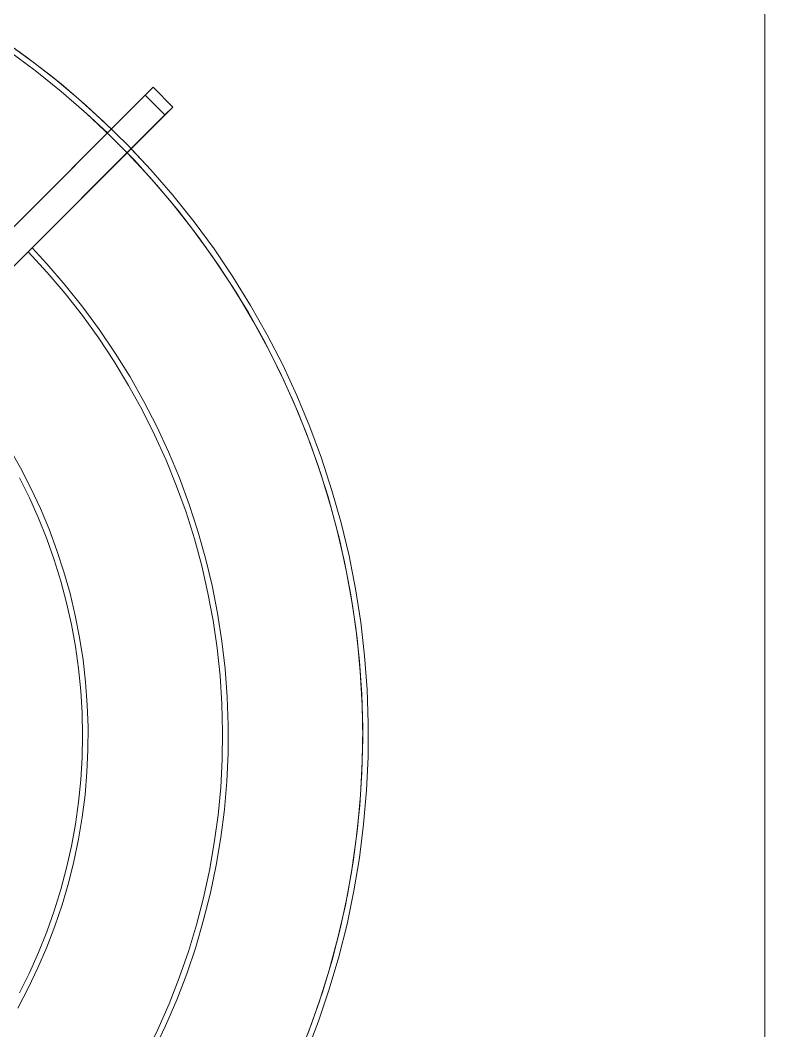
# Model space of a CAD drawing. Header units: millimetres. Extents: x -22227 to 20164, y 15335 to 61747.
# Drawn here: x -5441.7 to -5175.9, y 61141.6 to 61502.1 of the extents above; entities that cross this region are included whole.
import ezdxf

# ---------------------------------------------------------------- set-up
doc = ezdxf.new("R2010")
doc.units = ezdxf.units.MM
doc.layers.add('M-EQPM', color=7, linetype='Continuous', lineweight=5)

# ---------------------------------------------------------------- blocks, each defined once
blk = doc.blocks.new('DanNong_VRV - OD-A-1-1235631-MẶT BẰNG BỐ TRÍ THIẾT BỊ')
at = {"layer": 'M-EQPM'}
for p, q in [((655, -311.78), (655, 688.22)), ((655, -271.95), (655, 650.03)), ((655, 650.03), (655, -271.95)), ((655, 650.03), (655, -271.95)), ((655, 650.03), (655, -271.95)), ((655, 650.03), (655, -271.95)), ((655, 650.03), (655, -271.95)), ((655, 650.03), (655, -271.95)), ((655, 650.03), (655, -271.95)), ((655, 650.03), (655, -271.95)), ((655, 650.03), (655, -271.95)), ((655, 650.03), (655, -271.95)), ((244.32, 227.11), (436.65, 419.45)), ((436.65, 419.45), (433.82, 416.62)), ((436.65, 419.45), (443.72, 412.38)), ((436.65, 419.45), (443.72, 412.38)), ((433.82, 416.62), (244.32, 227.11)), ((433.82, 416.62), (440.9, 409.55)), ((433.82, 416.62), (440.9, 409.55)), ((443.72, 412.38), (251.39, 220.04)), ((440.9, 409.55), (443.72, 412.38)), ((251.39, 220.04), (440.9, 409.55))]:
    blk.add_line(p, q, dxfattribs=at)
at = {"layer": 'M-EQPM', "flags": 128}
for points in [[(491.42, 75.07), (495.72, 86.31), (499.57, 97.72), (502.96, 109.27), (505.89, 120.95), (508.34, 132.74), (510.32, 144.61), (511.83, 156.56), (512.86, 168.55), (513.4, 180.58), (513.47, 192.62), (513.05, 204.65), (512.15, 216.66), (510.78, 228.62), (508.92, 240.51), (506.6, 252.32), (503.8, 264.03), (500.53, 275.62), (496.81, 287.07), (492.63, 298.36), (488, 309.47), (482.93, 320.39), (477.43, 331.1), (471.5, 341.58), (465.16, 351.82), (458.42, 361.79), (451.28, 371.48), (443.76, 380.89), (435.87, 389.98), (427.62, 398.75), (419.03, 407.19), (410.11, 415.27), (400.87, 422.99), (391.34, 430.34), (381.51, 437.29)], [(491.42, 75.07), (495.72, 86.31), (499.57, 97.72), (502.96, 109.27), (505.89, 120.95), (508.34, 132.74), (510.32, 144.61), (511.83, 156.56), (512.86, 168.55), (513.4, 180.58), (513.47, 192.62), (513.05, 204.65), (512.15, 216.66), (510.78, 228.62), (508.92, 240.51), (506.6, 252.32), (503.8, 264.03), (500.53, 275.62), (496.81, 287.07), (492.63, 298.36), (488, 309.47), (482.93, 320.39), (477.43, 331.1), (471.5, 341.58), (465.16, 351.82), (458.42, 361.79), (451.28, 371.48), (443.76, 380.89), (435.87, 389.98), (427.62, 398.75), (419.03, 407.19), (410.11, 415.27), (400.87, 422.99), (391.34, 430.34), (381.51, 437.29)], [(421.77, 404.57), (412.96, 412.76), (403.82, 420.6), (394.37, 428.06), (384.63, 435.15)], [(384.91, 432.51), (394.54, 425.42), (403.88, 417.95), (412.92, 410.11), (420.36, 403.15)], [(384.91, 432.51), (394.54, 425.42), (403.88, 417.95), (412.92, 410.11), (421.63, 401.92), (430.01, 393.38), (438.04, 384.52), (445.71, 375.35), (453, 365.87), (459.92, 356.11), (466.43, 346.08), (472.54, 335.8), (478.23, 325.28), (483.5, 314.55), (488.34, 303.61), (492.73, 292.49), (496.68, 281.2), (500.17, 269.76), (503.2, 258.19), (505.76, 246.51), (507.86, 234.74), (509.48, 222.89), (510.63, 210.98), (511.3, 199.04), (511.5, 187.08), (511.21, 175.13), (510.45, 163.19), (509.21, 151.3), (507.5, 139.46), (505.31, 127.71), (502.66, 116.04), (499.54, 104.5), (495.96, 93.09), (491.93, 81.83)], [(384.91, 432.51), (394.54, 425.42), (403.88, 417.95), (412.92, 410.11), (421.63, 401.92), (430.01, 393.38), (438.04, 384.52), (445.71, 375.35), (453, 365.87), (459.92, 356.11), (466.43, 346.08), (472.54, 335.8), (478.23, 325.28), (483.5, 314.55), (488.34, 303.61), (492.73, 292.49), (496.68, 281.2), (500.17, 269.76), (503.2, 258.19), (505.76, 246.51), (507.86, 234.74), (509.48, 222.89), (510.63, 210.98), (511.3, 199.04), (511.5, 187.08), (511.21, 175.13), (510.45, 163.19), (509.21, 151.3), (507.5, 139.46), (505.31, 127.71), (502.66, 116.04), (499.54, 104.5), (495.96, 93.09), (491.93, 81.83)], [(491.42, 75.07), (495.72, 86.31), (499.57, 97.72), (502.96, 109.27), (505.89, 120.95), (508.34, 132.74), (510.32, 144.61), (511.83, 156.56), (512.86, 168.55), (513.4, 180.58), (513.47, 192.62), (513.05, 204.65), (512.15, 216.66), (510.78, 228.62), (508.92, 240.51), (506.6, 252.32), (503.8, 264.03), (500.53, 275.62), (496.81, 287.07), (492.63, 298.36), (488, 309.47), (482.93, 320.39), (477.43, 331.1), (471.5, 341.58), (465.16, 351.82), (458.42, 361.79), (451.28, 371.48), (443.76, 380.89), (435.87, 389.98), (428.85, 397.5)], [(427.43, 396.08), (435.57, 387.32), (443.35, 378.24), (450.77, 368.86), (457.8, 359.19), (464.44, 349.24), (470.68, 339.04), (476.5, 328.59), (481.91, 317.92), (486.88, 307.04), (491.41, 295.98), (495.49, 284.74), (499.13, 273.34), (502.3, 261.81), (505.01, 250.16), (507.26, 238.42), (509.03, 226.59), (510.33, 214.7), (511.15, 202.77), (511.49, 190.82), (511.35, 178.86), (510.74, 166.91), (509.65, 155.01), (508.08, 143.15), (506.04, 131.36), (503.54, 119.67), (500.56, 108.09), (497.13, 96.63), (493.24, 85.32), (488.9, 74.18)], [(392.07, 360.72), (398.82, 353.4), (405.28, 345.82), (411.43, 337.98), (417.26, 329.91), (422.76, 321.61), (427.93, 313.09), (432.75, 304.38), (437.22, 295.48), (441.33, 286.41), (445.07, 277.18), (448.44, 267.81), (451.43, 258.31), (454.05, 248.7), (456.27, 238.99), (458.11, 229.2), (459.55, 219.34), (460.59, 209.44), (461.24, 199.5), (461.5, 189.55), (461.35, 179.59), (460.81, 169.64), (459.86, 159.73), (458.53, 149.86), (456.8, 140.05), (454.67, 130.32), (452.17, 120.68), (449.27, 111.15), (446, 101.75), (442.36, 92.48), (438.34, 83.36), (433.97, 74.42)], [(436.8, 75.58), (441.13, 84.64), (445.09, 93.86), (448.68, 103.24), (451.89, 112.75), (454.71, 122.39), (457.15, 132.13), (459.2, 141.95), (460.85, 151.86), (462.11, 161.82), (462.96, 171.82), (463.42, 181.85), (463.47, 191.89), (463.13, 201.92), (462.38, 211.93), (461.23, 221.91), (459.68, 231.83), (457.74, 241.68), (455.41, 251.44), (452.69, 261.1), (449.58, 270.65), (446.09, 280.06), (442.23, 289.33), (438.01, 298.44), (433.42, 307.37), (428.48, 316.11), (423.19, 324.64), (417.57, 332.96), (411.62, 341.04), (405.35, 348.88), (398.77, 356.47), (393.48, 362.14)], [(388.99, 280.16), (392.52, 273.03), (395.77, 265.77), (398.72, 258.38), (401.38, 250.87), (403.74, 243.27), (405.78, 235.58), (407.52, 227.81), (408.95, 219.98), (410.06, 212.1), (410.86, 204.18), (411.34, 196.23), (411.5, 188.28), (411.34, 180.32), (410.87, 172.37), (410.08, 164.45), (408.97, 156.57), (407.54, 148.74), (405.81, 140.97), (403.76, 133.28), (401.41, 125.67), (398.76, 118.17), (395.81, 110.78), (392.57, 103.51), (389.04, 96.38)], [(388.37, 90.91), (392.12, 98.02), (395.59, 105.27), (398.76, 112.66), (401.63, 120.17), (404.2, 127.79), (406.46, 135.5), (408.42, 143.3), (410.06, 151.17), (411.38, 159.1), (412.38, 167.08), (413.07, 175.09), (413.44, 183.12), (413.48, 191.16), (413.2, 199.19), (412.6, 207.21), (411.68, 215.2), (410.44, 223.14), (408.89, 231.03), (407.02, 238.85), (404.84, 246.58), (402.35, 254.23), (399.56, 261.77), (396.47, 269.19), (393.09, 276.48), (389.41, 283.63), (385.45, 290.63)]]:
    blk.add_lwpolyline(points, dxfattribs=at)
at = {"layer": 'M-EQPM'}
for points in [[(420.36, 403.15), (420.36, 403.15), (420.38, 403.18), (420.49, 403.28), (420.64, 403.44), (420.84, 403.64), (421.07, 403.86), (421.29, 404.08), (421.49, 404.28), (421.65, 404.44), (421.75, 404.54), (421.77, 404.57), (421.77, 404.57)], [(421.77, 404.57), (421.77, 404.57), (421.75, 404.54), (421.65, 404.44), (421.49, 404.28), (421.29, 404.08), (421.07, 403.86), (420.84, 403.64), (420.64, 403.44), (420.49, 403.28), (420.38, 403.18), (420.36, 403.15), (420.36, 403.15)], [(428.85, 397.5), (428.84, 397.5), (428.82, 397.47), (428.72, 397.37), (428.56, 397.21), (428.36, 397.01), (428.14, 396.79), (427.92, 396.57), (427.72, 396.37), (427.56, 396.21), (427.45, 396.11), (427.43, 396.08), (427.43, 396.08)], [(427.43, 396.08), (427.43, 396.08), (427.45, 396.11), (427.56, 396.21), (427.72, 396.37), (427.92, 396.57), (428.14, 396.79), (428.36, 397.01), (428.56, 397.21), (428.72, 397.37), (428.82, 397.47), (428.84, 397.5), (428.85, 397.5)], [(392.07, 360.72), (392.07, 360.72), (392.09, 360.74), (392.2, 360.85), (392.35, 361.01), (392.55, 361.21), (392.78, 361.43), (393, 361.65), (393.2, 361.85), (393.36, 362.01), (393.46, 362.11), (393.48, 362.14), (393.48, 362.14)], [(393.48, 362.14), (393.48, 362.14), (393.46, 362.11), (393.36, 362.01), (393.2, 361.85), (393, 361.65), (392.78, 361.43), (392.55, 361.21), (392.35, 361.01), (392.2, 360.85), (392.09, 360.74), (392.07, 360.72), (392.07, 360.72)]]:
    blk.add_open_spline(points, degree=3, dxfattribs=at)
blk = doc.blocks.new('DanNong_VRV - OD-A-1-V165-MẶT BẰNG BỐ TRÍ THIẾT BỊ')
at = {"layer": 'M-EQPM'}
for p, q in [((655, -311.78), (655, 688.22)), ((655, -271.95), (655, 650.03)), ((655, 650.03), (655, -271.95)), ((655, 650.03), (655, -271.95)), ((655, 650.03), (655, -271.95)), ((655, 650.03), (655, -271.95)), ((655, 650.03), (655, -271.95)), ((655, 650.03), (655, -271.95)), ((655, 650.03), (655, -271.95)), ((655, 650.03), (655, -271.95)), ((655, 650.03), (655, -271.95)), ((655, 650.03), (655, -271.95)), ((244.32, 227.11), (436.65, 419.45)), ((436.65, 419.45), (433.82, 416.62)), ((436.65, 419.45), (443.72, 412.38)), ((436.65, 419.45), (443.72, 412.38)), ((433.82, 416.62), (244.32, 227.11)), ((433.82, 416.62), (440.9, 409.55)), ((433.82, 416.62), (440.9, 409.55)), ((443.72, 412.38), (251.39, 220.04)), ((440.9, 409.55), (443.72, 412.38)), ((251.39, 220.04), (440.9, 409.55))]:
    blk.add_line(p, q, dxfattribs=at)
at = {"layer": 'M-EQPM', "flags": 128}
for points in [[(491.42, 75.07), (495.72, 86.31), (499.57, 97.72), (502.96, 109.27), (505.89, 120.95), (508.34, 132.74), (510.32, 144.61), (511.83, 156.56), (512.86, 168.55), (513.4, 180.58), (513.47, 192.62), (513.05, 204.65), (512.15, 216.66), (510.78, 228.62), (508.92, 240.51), (506.6, 252.32), (503.8, 264.03), (500.53, 275.62), (496.81, 287.07), (492.63, 298.36), (488, 309.47), (482.93, 320.39), (477.43, 331.1), (471.5, 341.58), (465.16, 351.82), (458.42, 361.79), (451.28, 371.48), (443.76, 380.89), (435.87, 389.98), (427.62, 398.75), (419.03, 407.19), (410.11, 415.27), (400.87, 422.99), (391.34, 430.34), (381.51, 437.29)], [(491.42, 75.07), (495.72, 86.31), (499.57, 97.72), (502.96, 109.27), (505.89, 120.95), (508.34, 132.74), (510.32, 144.61), (511.83, 156.56), (512.86, 168.55), (513.4, 180.58), (513.47, 192.62), (513.05, 204.65), (512.15, 216.66), (510.78, 228.62), (508.92, 240.51), (506.6, 252.32), (503.8, 264.03), (500.53, 275.62), (496.81, 287.07), (492.63, 298.36), (488, 309.47), (482.93, 320.39), (477.43, 331.1), (471.5, 341.58), (465.16, 351.82), (458.42, 361.79), (451.28, 371.48), (443.76, 380.89), (435.87, 389.98), (427.62, 398.75), (419.03, 407.19), (410.11, 415.27), (400.87, 422.99), (391.34, 430.34), (381.51, 437.29)], [(421.77, 404.57), (412.96, 412.76), (403.82, 420.6), (394.37, 428.06), (384.63, 435.15)], [(384.91, 432.51), (394.54, 425.42), (403.88, 417.95), (412.92, 410.11), (420.36, 403.15)], [(384.91, 432.51), (394.54, 425.42), (403.88, 417.95), (412.92, 410.11), (421.63, 401.92), (430.01, 393.38), (438.04, 384.52), (445.71, 375.35), (453, 365.87), (459.92, 356.11), (466.43, 346.08), (472.54, 335.8), (478.23, 325.28), (483.5, 314.55), (488.34, 303.61), (492.73, 292.49), (496.68, 281.2), (500.17, 269.76), (503.2, 258.19), (505.76, 246.51), (507.86, 234.74), (509.48, 222.89), (510.63, 210.98), (511.3, 199.04), (511.5, 187.08), (511.21, 175.13), (510.45, 163.19), (509.21, 151.3), (507.5, 139.46), (505.31, 127.71), (502.66, 116.04), (499.54, 104.5), (495.96, 93.09), (491.93, 81.83)], [(384.91, 432.51), (394.54, 425.42), (403.88, 417.95), (412.92, 410.11), (421.63, 401.92), (430.01, 393.38), (438.04, 384.52), (445.71, 375.35), (453, 365.87), (459.92, 356.11), (466.43, 346.08), (472.54, 335.8), (478.23, 325.28), (483.5, 314.55), (488.34, 303.61), (492.73, 292.49), (496.68, 281.2), (500.17, 269.76), (503.2, 258.19), (505.76, 246.51), (507.86, 234.74), (509.48, 222.89), (510.63, 210.98), (511.3, 199.04), (511.5, 187.08), (511.21, 175.13), (510.45, 163.19), (509.21, 151.3), (507.5, 139.46), (505.31, 127.71), (502.66, 116.04), (499.54, 104.5), (495.96, 93.09), (491.93, 81.83)], [(491.42, 75.07), (495.72, 86.31), (499.57, 97.72), (502.96, 109.27), (505.89, 120.95), (508.34, 132.74), (510.32, 144.61), (511.83, 156.56), (512.86, 168.55), (513.4, 180.58), (513.47, 192.62), (513.05, 204.65), (512.15, 216.66), (510.78, 228.62), (508.92, 240.51), (506.6, 252.32), (503.8, 264.03), (500.53, 275.62), (496.81, 287.07), (492.63, 298.36), (488, 309.47), (482.93, 320.39), (477.43, 331.1), (471.5, 341.58), (465.16, 351.82), (458.42, 361.79), (451.28, 371.48), (443.76, 380.89), (435.87, 389.98), (428.85, 397.5)], [(427.43, 396.08), (435.57, 387.32), (443.35, 378.24), (450.77, 368.86), (457.8, 359.19), (464.44, 349.24), (470.68, 339.04), (476.5, 328.59), (481.91, 317.92), (486.88, 307.04), (491.41, 295.98), (495.49, 284.74), (499.13, 273.34), (502.3, 261.81), (505.01, 250.16), (507.26, 238.42), (509.03, 226.59), (510.33, 214.7), (511.15, 202.77), (511.49, 190.82), (511.35, 178.86), (510.74, 166.91), (509.65, 155.01), (508.08, 143.15), (506.04, 131.36), (503.54, 119.67), (500.56, 108.09), (497.13, 96.63), (493.24, 85.32), (488.9, 74.18)], [(392.07, 360.72), (398.82, 353.4), (405.28, 345.82), (411.43, 337.98), (417.26, 329.91), (422.76, 321.61), (427.93, 313.09), (432.75, 304.38), (437.22, 295.48), (441.33, 286.41), (445.07, 277.18), (448.44, 267.81), (451.43, 258.31), (454.05, 248.7), (456.27, 238.99), (458.11, 229.2), (459.55, 219.34), (460.59, 209.44), (461.24, 199.5), (461.5, 189.55), (461.35, 179.59), (460.81, 169.64), (459.86, 159.73), (458.53, 149.86), (456.8, 140.05), (454.67, 130.32), (452.17, 120.68), (449.27, 111.15), (446, 101.75), (442.36, 92.48), (438.34, 83.36), (433.97, 74.42)], [(436.8, 75.58), (441.13, 84.64), (445.09, 93.86), (448.68, 103.24), (451.89, 112.75), (454.71, 122.39), (457.15, 132.13), (459.2, 141.95), (460.85, 151.86), (462.11, 161.82), (462.96, 171.82), (463.42, 181.85), (463.47, 191.89), (463.13, 201.92), (462.38, 211.93), (461.23, 221.91), (459.68, 231.83), (457.74, 241.68), (455.41, 251.44), (452.69, 261.1), (449.58, 270.65), (446.09, 280.06), (442.23, 289.33), (438.01, 298.44), (433.42, 307.37), (428.48, 316.11), (423.19, 324.64), (417.57, 332.96), (411.62, 341.04), (405.35, 348.88), (398.77, 356.47), (393.48, 362.14)], [(388.99, 280.16), (392.52, 273.03), (395.77, 265.77), (398.72, 258.38), (401.38, 250.87), (403.74, 243.27), (405.78, 235.58), (407.52, 227.81), (408.95, 219.98), (410.06, 212.1), (410.86, 204.18), (411.34, 196.23), (411.5, 188.28), (411.34, 180.32), (410.87, 172.37), (410.08, 164.45), (408.97, 156.57), (407.54, 148.74), (405.81, 140.97), (403.76, 133.28), (401.41, 125.67), (398.76, 118.17), (395.81, 110.78), (392.57, 103.51), (389.04, 96.38)], [(388.37, 90.91), (392.12, 98.02), (395.59, 105.27), (398.76, 112.66), (401.63, 120.17), (404.2, 127.79), (406.46, 135.5), (408.42, 143.3), (410.06, 151.17), (411.38, 159.1), (412.38, 167.08), (413.07, 175.09), (413.44, 183.12), (413.48, 191.16), (413.2, 199.19), (412.6, 207.21), (411.68, 215.2), (410.44, 223.14), (408.89, 231.03), (407.02, 238.85), (404.84, 246.58), (402.35, 254.23), (399.56, 261.77), (396.47, 269.19), (393.09, 276.48), (389.41, 283.63), (385.45, 290.63)]]:
    blk.add_lwpolyline(points, dxfattribs=at)
at = {"layer": 'M-EQPM'}
for points in [[(420.36, 403.15), (420.36, 403.15), (420.38, 403.18), (420.49, 403.28), (420.64, 403.44), (420.84, 403.64), (421.07, 403.86), (421.29, 404.08), (421.49, 404.28), (421.65, 404.44), (421.75, 404.54), (421.77, 404.57), (421.77, 404.57)], [(421.77, 404.57), (421.77, 404.57), (421.75, 404.54), (421.65, 404.44), (421.49, 404.28), (421.29, 404.08), (421.07, 403.86), (420.84, 403.64), (420.64, 403.44), (420.49, 403.28), (420.38, 403.18), (420.36, 403.15), (420.36, 403.15)], [(428.85, 397.5), (428.84, 397.5), (428.82, 397.47), (428.72, 397.37), (428.56, 397.21), (428.36, 397.01), (428.14, 396.79), (427.92, 396.57), (427.72, 396.37), (427.56, 396.21), (427.45, 396.11), (427.43, 396.08), (427.43, 396.08)], [(427.43, 396.08), (427.43, 396.08), (427.45, 396.11), (427.56, 396.21), (427.72, 396.37), (427.92, 396.57), (428.14, 396.79), (428.36, 397.01), (428.56, 397.21), (428.72, 397.37), (428.82, 397.47), (428.84, 397.5), (428.85, 397.5)], [(392.07, 360.72), (392.07, 360.72), (392.09, 360.74), (392.2, 360.85), (392.35, 361.01), (392.55, 361.21), (392.78, 361.43), (393, 361.65), (393.2, 361.85), (393.36, 362.01), (393.46, 362.11), (393.48, 362.14), (393.48, 362.14)], [(393.48, 362.14), (393.48, 362.14), (393.46, 362.11), (393.36, 362.01), (393.2, 361.85), (393, 361.65), (392.78, 361.43), (392.55, 361.21), (392.35, 361.01), (392.2, 360.85), (392.09, 360.74), (392.07, 360.72), (392.07, 360.72)]]:
    blk.add_open_spline(points, degree=3, dxfattribs=at)
blk = doc.blocks.new('DanNong_VRV - OD-A-1-V174-MẶT BẰNG BỐ TRÍ THIẾT BỊ')
at = {"layer": 'M-EQPM'}
for p, q in [((655, -311.78), (655, 688.22)), ((655, -311.78), (655, 688.22)), ((655, -271.95), (655, 650.03)), ((655, 650.03), (655, -271.95)), ((655, 650.03), (655, -271.95)), ((655, 650.03), (655, -271.95)), ((655, 650.03), (655, -271.95)), ((655, 650.03), (655, -271.95)), ((655, 650.03), (655, -271.95)), ((655, 650.03), (655, -271.95)), ((655, 650.03), (655, -271.95)), ((655, 650.03), (655, -271.95)), ((655, 650.03), (655, -271.95)), ((655, -271.95), (655, 650.03)), ((655, 650.03), (655, -271.95)), ((655, 650.03), (655, -271.95)), ((655, 650.03), (655, -271.95)), ((655, 650.03), (655, -271.95)), ((655, 650.03), (655, -271.95)), ((655, 650.03), (655, -271.95)), ((655, 650.03), (655, -271.95)), ((655, 650.03), (655, -271.95)), ((655, 650.03), (655, -271.95)), ((655, 650.03), (655, -271.95)), ((244.32, 227.11), (436.65, 419.45)), ((244.32, 227.11), (436.65, 419.45)), ((436.65, 419.45), (433.82, 416.62)), ((436.65, 419.45), (433.82, 416.62)), ((436.65, 419.45), (443.72, 412.38)), ((436.65, 419.45), (443.72, 412.38)), ((436.65, 419.45), (443.72, 412.38)), ((436.65, 419.45), (443.72, 412.38)), ((433.82, 416.62), (244.32, 227.11)), ((433.82, 416.62), (244.32, 227.11)), ((433.82, 416.62), (440.9, 409.55)), ((433.82, 416.62), (440.9, 409.55)), ((433.82, 416.62), (440.9, 409.55)), ((433.82, 416.62), (440.9, 409.55)), ((443.72, 412.38), (251.39, 220.04)), ((443.72, 412.38), (251.39, 220.04)), ((440.9, 409.55), (443.72, 412.38)), ((440.9, 409.55), (443.72, 412.38)), ((251.39, 220.04), (440.9, 409.55)), ((251.39, 220.04), (440.9, 409.55))]:
    blk.add_line(p, q, dxfattribs=at)
at = {"layer": 'M-EQPM', "flags": 128}
for points in [[(491.42, 75.07), (495.72, 86.31), (499.57, 97.72), (502.96, 109.27), (505.89, 120.95), (508.34, 132.74), (510.32, 144.61), (511.83, 156.56), (512.86, 168.55), (513.4, 180.58), (513.47, 192.62), (513.05, 204.65), (512.15, 216.66), (510.78, 228.62), (508.92, 240.51), (506.6, 252.32), (503.8, 264.03), (500.53, 275.62), (496.81, 287.07), (492.63, 298.36), (488, 309.47), (482.93, 320.39), (477.43, 331.1), (471.5, 341.58), (465.16, 351.82), (458.42, 361.79), (451.28, 371.48), (443.76, 380.89), (435.87, 389.98), (427.62, 398.75), (419.03, 407.19), (410.11, 415.27), (400.87, 422.99), (391.34, 430.34), (381.51, 437.29)], [(491.42, 75.07), (495.72, 86.31), (499.57, 97.72), (502.96, 109.27), (505.89, 120.95), (508.34, 132.74), (510.32, 144.61), (511.83, 156.56), (512.86, 168.55), (513.4, 180.58), (513.47, 192.62), (513.05, 204.65), (512.15, 216.66), (510.78, 228.62), (508.92, 240.51), (506.6, 252.32), (503.8, 264.03), (500.53, 275.62), (496.81, 287.07), (492.63, 298.36), (488, 309.47), (482.93, 320.39), (477.43, 331.1), (471.5, 341.58), (465.16, 351.82), (458.42, 361.79), (451.28, 371.48), (443.76, 380.89), (435.87, 389.98), (427.62, 398.75), (419.03, 407.19), (410.11, 415.27), (400.87, 422.99), (391.34, 430.34), (381.51, 437.29)], [(491.42, 75.07), (495.72, 86.31), (499.57, 97.72), (502.96, 109.27), (505.89, 120.95), (508.34, 132.74), (510.32, 144.61), (511.83, 156.56), (512.86, 168.55), (513.4, 180.58), (513.47, 192.62), (513.05, 204.65), (512.15, 216.66), (510.78, 228.62), (508.92, 240.51), (506.6, 252.32), (503.8, 264.03), (500.53, 275.62), (496.81, 287.07), (492.63, 298.36), (488, 309.47), (482.93, 320.39), (477.43, 331.1), (471.5, 341.58), (465.16, 351.82), (458.42, 361.79), (451.28, 371.48), (443.76, 380.89), (435.87, 389.98), (427.62, 398.75), (419.03, 407.19), (410.11, 415.27), (400.87, 422.99), (391.34, 430.34), (381.51, 437.29)], [(491.42, 75.07), (495.72, 86.31), (499.57, 97.72), (502.96, 109.27), (505.89, 120.95), (508.34, 132.74), (510.32, 144.61), (511.83, 156.56), (512.86, 168.55), (513.4, 180.58), (513.47, 192.62), (513.05, 204.65), (512.15, 216.66), (510.78, 228.62), (508.92, 240.51), (506.6, 252.32), (503.8, 264.03), (500.53, 275.62), (496.81, 287.07), (492.63, 298.36), (488, 309.47), (482.93, 320.39), (477.43, 331.1), (471.5, 341.58), (465.16, 351.82), (458.42, 361.79), (451.28, 371.48), (443.76, 380.89), (435.87, 389.98), (427.62, 398.75), (419.03, 407.19), (410.11, 415.27), (400.87, 422.99), (391.34, 430.34), (381.51, 437.29)], [(421.77, 404.57), (412.96, 412.76), (403.82, 420.6), (394.37, 428.06), (384.63, 435.15)], [(421.77, 404.57), (412.96, 412.76), (403.82, 420.6), (394.37, 428.06), (384.63, 435.15)], [(384.91, 432.51), (394.54, 425.42), (403.88, 417.95), (412.92, 410.11), (420.36, 403.15)], [(384.91, 432.51), (394.54, 425.42), (403.88, 417.95), (412.92, 410.11), (421.63, 401.92), (430.01, 393.38), (438.04, 384.52), (445.71, 375.35), (453, 365.87), (459.92, 356.11), (466.43, 346.08), (472.54, 335.8), (478.23, 325.28), (483.5, 314.55), (488.34, 303.61), (492.73, 292.49), (496.68, 281.2), (500.17, 269.76), (503.2, 258.19), (505.76, 246.51), (507.86, 234.74), (509.48, 222.89), (510.63, 210.98), (511.3, 199.04), (511.5, 187.08), (511.21, 175.13), (510.45, 163.19), (509.21, 151.3), (507.5, 139.46), (505.31, 127.71), (502.66, 116.04), (499.54, 104.5), (495.96, 93.09), (491.93, 81.83)], [(384.91, 432.51), (394.54, 425.42), (403.88, 417.95), (412.92, 410.11), (421.63, 401.92), (430.01, 393.38), (438.04, 384.52), (445.71, 375.35), (453, 365.87), (459.92, 356.11), (466.43, 346.08), (472.54, 335.8), (478.23, 325.28), (483.5, 314.55), (488.34, 303.61), (492.73, 292.49), (496.68, 281.2), (500.17, 269.76), (503.2, 258.19), (505.76, 246.51), (507.86, 234.74), (509.48, 222.89), (510.63, 210.98), (511.3, 199.04), (511.5, 187.08), (511.21, 175.13), (510.45, 163.19), (509.21, 151.3), (507.5, 139.46), (505.31, 127.71), (502.66, 116.04), (499.54, 104.5), (495.96, 93.09), (491.93, 81.83)], [(384.91, 432.51), (394.54, 425.42), (403.88, 417.95), (412.92, 410.11), (420.36, 403.15)], [(384.91, 432.51), (394.54, 425.42), (403.88, 417.95), (412.92, 410.11), (421.63, 401.92), (430.01, 393.38), (438.04, 384.52), (445.71, 375.35), (453, 365.87), (459.92, 356.11), (466.43, 346.08), (472.54, 335.8), (478.23, 325.28), (483.5, 314.55), (488.34, 303.61), (492.73, 292.49), (496.68, 281.2), (500.17, 269.76), (503.2, 258.19), (505.76, 246.51), (507.86, 234.74), (509.48, 222.89), (510.63, 210.98), (511.3, 199.04), (511.5, 187.08), (511.21, 175.13), (510.45, 163.19), (509.21, 151.3), (507.5, 139.46), (505.31, 127.71), (502.66, 116.04), (499.54, 104.5), (495.96, 93.09), (491.93, 81.83)], [(384.91, 432.51), (394.54, 425.42), (403.88, 417.95), (412.92, 410.11), (421.63, 401.92), (430.01, 393.38), (438.04, 384.52), (445.71, 375.35), (453, 365.87), (459.92, 356.11), (466.43, 346.08), (472.54, 335.8), (478.23, 325.28), (483.5, 314.55), (488.34, 303.61), (492.73, 292.49), (496.68, 281.2), (500.17, 269.76), (503.2, 258.19), (505.76, 246.51), (507.86, 234.74), (509.48, 222.89), (510.63, 210.98), (511.3, 199.04), (511.5, 187.08), (511.21, 175.13), (510.45, 163.19), (509.21, 151.3), (507.5, 139.46), (505.31, 127.71), (502.66, 116.04), (499.54, 104.5), (495.96, 93.09), (491.93, 81.83)], [(491.42, 75.07), (495.72, 86.31), (499.57, 97.72), (502.96, 109.27), (505.89, 120.95), (508.34, 132.74), (510.32, 144.61), (511.83, 156.56), (512.86, 168.55), (513.4, 180.58), (513.47, 192.62), (513.05, 204.65), (512.15, 216.66), (510.78, 228.62), (508.92, 240.51), (506.6, 252.32), (503.8, 264.03), (500.53, 275.62), (496.81, 287.07), (492.63, 298.36), (488, 309.47), (482.93, 320.39), (477.43, 331.1), (471.5, 341.58), (465.16, 351.82), (458.42, 361.79), (451.28, 371.48), (443.76, 380.89), (435.87, 389.98), (428.85, 397.5)], [(491.42, 75.07), (495.72, 86.31), (499.57, 97.72), (502.96, 109.27), (505.89, 120.95), (508.34, 132.74), (510.32, 144.61), (511.83, 156.56), (512.86, 168.55), (513.4, 180.58), (513.47, 192.62), (513.05, 204.65), (512.15, 216.66), (510.78, 228.62), (508.92, 240.51), (506.6, 252.32), (503.8, 264.03), (500.53, 275.62), (496.81, 287.07), (492.63, 298.36), (488, 309.47), (482.93, 320.39), (477.43, 331.1), (471.5, 341.58), (465.16, 351.82), (458.42, 361.79), (451.28, 371.48), (443.76, 380.89), (435.87, 389.98), (428.85, 397.5)], [(427.43, 396.08), (435.57, 387.32), (443.35, 378.24), (450.77, 368.86), (457.8, 359.19), (464.44, 349.24), (470.68, 339.04), (476.5, 328.59), (481.91, 317.92), (486.88, 307.04), (491.41, 295.98), (495.49, 284.74), (499.13, 273.34), (502.3, 261.81), (505.01, 250.16), (507.26, 238.42), (509.03, 226.59), (510.33, 214.7), (511.15, 202.77), (511.49, 190.82), (511.35, 178.86), (510.74, 166.91), (509.65, 155.01), (508.08, 143.15), (506.04, 131.36), (503.54, 119.67), (500.56, 108.09), (497.13, 96.63), (493.24, 85.32), (488.9, 74.18)], [(427.43, 396.08), (435.57, 387.32), (443.35, 378.24), (450.77, 368.86), (457.8, 359.19), (464.44, 349.24), (470.68, 339.04), (476.5, 328.59), (481.91, 317.92), (486.88, 307.04), (491.41, 295.98), (495.49, 284.74), (499.13, 273.34), (502.3, 261.81), (505.01, 250.16), (507.26, 238.42), (509.03, 226.59), (510.33, 214.7), (511.15, 202.77), (511.49, 190.82), (511.35, 178.86), (510.74, 166.91), (509.65, 155.01), (508.08, 143.15), (506.04, 131.36), (503.54, 119.67), (500.56, 108.09), (497.13, 96.63), (493.24, 85.32), (488.9, 74.18)], [(392.07, 360.72), (398.82, 353.4), (405.28, 345.82), (411.43, 337.98), (417.26, 329.91), (422.76, 321.61), (427.93, 313.09), (432.75, 304.38), (437.22, 295.48), (441.33, 286.41), (445.07, 277.18), (448.44, 267.81), (451.43, 258.31), (454.05, 248.7), (456.27, 238.99), (458.11, 229.2), (459.55, 219.34), (460.59, 209.44), (461.24, 199.5), (461.5, 189.55), (461.35, 179.59), (460.81, 169.64), (459.86, 159.73), (458.53, 149.86), (456.8, 140.05), (454.67, 130.32), (452.17, 120.68), (449.27, 111.15), (446, 101.75), (442.36, 92.48), (438.34, 83.36), (433.97, 74.42)], [(392.07, 360.72), (398.82, 353.4), (405.28, 345.82), (411.43, 337.98), (417.26, 329.91), (422.76, 321.61), (427.93, 313.09), (432.75, 304.38), (437.22, 295.48), (441.33, 286.41), (445.07, 277.18), (448.44, 267.81), (451.43, 258.31), (454.05, 248.7), (456.27, 238.99), (458.11, 229.2), (459.55, 219.34), (460.59, 209.44), (461.24, 199.5), (461.5, 189.55), (461.35, 179.59), (460.81, 169.64), (459.86, 159.73), (458.53, 149.86), (456.8, 140.05), (454.67, 130.32), (452.17, 120.68), (449.27, 111.15), (446, 101.75), (442.36, 92.48), (438.34, 83.36), (433.97, 74.42)], [(436.8, 75.58), (441.13, 84.64), (445.09, 93.86), (448.68, 103.24), (451.89, 112.75), (454.71, 122.39), (457.15, 132.13), (459.2, 141.95), (460.85, 151.86), (462.11, 161.82), (462.96, 171.82), (463.42, 181.85), (463.47, 191.89), (463.13, 201.92), (462.38, 211.93), (461.23, 221.91), (459.68, 231.83), (457.74, 241.68), (455.41, 251.44), (452.69, 261.1), (449.58, 270.65), (446.09, 280.06), (442.23, 289.33), (438.01, 298.44), (433.42, 307.37), (428.48, 316.11), (423.19, 324.64), (417.57, 332.96), (411.62, 341.04), (405.35, 348.88), (398.77, 356.47), (393.48, 362.14)], [(436.8, 75.58), (441.13, 84.64), (445.09, 93.86), (448.68, 103.24), (451.89, 112.75), (454.71, 122.39), (457.15, 132.13), (459.2, 141.95), (460.85, 151.86), (462.11, 161.82), (462.96, 171.82), (463.42, 181.85), (463.47, 191.89), (463.13, 201.92), (462.38, 211.93), (461.23, 221.91), (459.68, 231.83), (457.74, 241.68), (455.41, 251.44), (452.69, 261.1), (449.58, 270.65), (446.09, 280.06), (442.23, 289.33), (438.01, 298.44), (433.42, 307.37), (428.48, 316.11), (423.19, 324.64), (417.57, 332.96), (411.62, 341.04), (405.35, 348.88), (398.77, 356.47), (393.48, 362.14)], [(388.99, 280.16), (392.52, 273.03), (395.77, 265.77), (398.72, 258.38), (401.38, 250.87), (403.74, 243.27), (405.78, 235.58), (407.52, 227.81), (408.95, 219.98), (410.06, 212.1), (410.86, 204.18), (411.34, 196.23), (411.5, 188.28), (411.34, 180.32), (410.87, 172.37), (410.08, 164.45), (408.97, 156.57), (407.54, 148.74), (405.81, 140.97), (403.76, 133.28), (401.41, 125.67), (398.76, 118.17), (395.81, 110.78), (392.57, 103.51), (389.04, 96.38)], [(388.99, 280.16), (392.52, 273.03), (395.77, 265.77), (398.72, 258.38), (401.38, 250.87), (403.74, 243.27), (405.78, 235.58), (407.52, 227.81), (408.95, 219.98), (410.06, 212.1), (410.86, 204.18), (411.34, 196.23), (411.5, 188.28), (411.34, 180.32), (410.87, 172.37), (410.08, 164.45), (408.97, 156.57), (407.54, 148.74), (405.81, 140.97), (403.76, 133.28), (401.41, 125.67), (398.76, 118.17), (395.81, 110.78), (392.57, 103.51), (389.04, 96.38)], [(388.37, 90.91), (392.12, 98.02), (395.59, 105.27), (398.76, 112.66), (401.63, 120.17), (404.2, 127.79), (406.46, 135.5), (408.42, 143.3), (410.06, 151.17), (411.38, 159.1), (412.38, 167.08), (413.07, 175.09), (413.44, 183.12), (413.48, 191.16), (413.2, 199.19), (412.6, 207.21), (411.68, 215.2), (410.44, 223.14), (408.89, 231.03), (407.02, 238.85), (404.84, 246.58), (402.35, 254.23), (399.56, 261.77), (396.47, 269.19), (393.09, 276.48), (389.41, 283.63), (385.45, 290.63)], [(388.37, 90.91), (392.12, 98.02), (395.59, 105.27), (398.76, 112.66), (401.63, 120.17), (404.2, 127.79), (406.46, 135.5), (408.42, 143.3), (410.06, 151.17), (411.38, 159.1), (412.38, 167.08), (413.07, 175.09), (413.44, 183.12), (413.48, 191.16), (413.2, 199.19), (412.6, 207.21), (411.68, 215.2), (410.44, 223.14), (408.89, 231.03), (407.02, 238.85), (404.84, 246.58), (402.35, 254.23), (399.56, 261.77), (396.47, 269.19), (393.09, 276.48), (389.41, 283.63), (385.45, 290.63)]]:
    blk.add_lwpolyline(points, dxfattribs=at)
at = {"layer": 'M-EQPM'}
for points in [[(420.36, 403.15), (420.36, 403.15), (420.38, 403.18), (420.49, 403.28), (420.64, 403.44), (420.84, 403.64), (421.07, 403.86), (421.29, 404.08), (421.49, 404.28), (421.65, 404.44), (421.75, 404.54), (421.77, 404.57), (421.77, 404.57)], [(421.77, 404.57), (421.77, 404.57), (421.75, 404.54), (421.65, 404.44), (421.49, 404.28), (421.29, 404.08), (421.07, 403.86), (420.84, 403.64), (420.64, 403.44), (420.49, 403.28), (420.38, 403.18), (420.36, 403.15), (420.36, 403.15)], [(420.36, 403.15), (420.36, 403.15), (420.38, 403.18), (420.49, 403.28), (420.64, 403.44), (420.84, 403.64), (421.07, 403.86), (421.29, 404.08), (421.49, 404.28), (421.65, 404.44), (421.75, 404.54), (421.77, 404.57), (421.77, 404.57)], [(421.77, 404.57), (421.77, 404.57), (421.75, 404.54), (421.65, 404.44), (421.49, 404.28), (421.29, 404.08), (421.07, 403.86), (420.84, 403.64), (420.64, 403.44), (420.49, 403.28), (420.38, 403.18), (420.36, 403.15), (420.36, 403.15)], [(428.85, 397.5), (428.84, 397.5), (428.82, 397.47), (428.72, 397.37), (428.56, 397.21), (428.36, 397.01), (428.14, 396.79), (427.92, 396.57), (427.72, 396.37), (427.56, 396.21), (427.45, 396.11), (427.43, 396.08), (427.43, 396.08)], [(427.43, 396.08), (427.43, 396.08), (427.45, 396.11), (427.56, 396.21), (427.72, 396.37), (427.92, 396.57), (428.14, 396.79), (428.36, 397.01), (428.56, 397.21), (428.72, 397.37), (428.82, 397.47), (428.84, 397.5), (428.85, 397.5)], [(428.85, 397.5), (428.84, 397.5), (428.82, 397.47), (428.72, 397.37), (428.56, 397.21), (428.36, 397.01), (428.14, 396.79), (427.92, 396.57), (427.72, 396.37), (427.56, 396.21), (427.45, 396.11), (427.43, 396.08), (427.43, 396.08)], [(427.43, 396.08), (427.43, 396.08), (427.45, 396.11), (427.56, 396.21), (427.72, 396.37), (427.92, 396.57), (428.14, 396.79), (428.36, 397.01), (428.56, 397.21), (428.72, 397.37), (428.82, 397.47), (428.84, 397.5), (428.85, 397.5)], [(392.07, 360.72), (392.07, 360.72), (392.09, 360.74), (392.2, 360.85), (392.35, 361.01), (392.55, 361.21), (392.78, 361.43), (393, 361.65), (393.2, 361.85), (393.36, 362.01), (393.46, 362.11), (393.48, 362.14), (393.48, 362.14)], [(393.48, 362.14), (393.48, 362.14), (393.46, 362.11), (393.36, 362.01), (393.2, 361.85), (393, 361.65), (392.78, 361.43), (392.55, 361.21), (392.35, 361.01), (392.2, 360.85), (392.09, 360.74), (392.07, 360.72), (392.07, 360.72)], [(392.07, 360.72), (392.07, 360.72), (392.09, 360.74), (392.2, 360.85), (392.35, 361.01), (392.55, 361.21), (392.78, 361.43), (393, 361.65), (393.2, 361.85), (393.36, 362.01), (393.46, 362.11), (393.48, 362.14), (393.48, 362.14)], [(393.48, 362.14), (393.48, 362.14), (393.46, 362.11), (393.36, 362.01), (393.2, 361.85), (393, 361.65), (392.78, 361.43), (392.55, 361.21), (392.35, 361.01), (392.2, 360.85), (392.09, 360.74), (392.07, 360.72), (392.07, 360.72)]]:
    blk.add_open_spline(points, degree=3, dxfattribs=at)
blk = doc.blocks.new('DanNong_VRV - OD-A-1-V179-MẶT BẰNG BỐ TRÍ THIẾT BỊ')
at = {"layer": 'M-EQPM'}
for p, q in [((655, -311.78), (655, 688.22)), ((655, -311.78), (655, 688.22)), ((655, -271.95), (655, 650.03)), ((655, 650.03), (655, -271.95)), ((655, 650.03), (655, -271.95)), ((655, 650.03), (655, -271.95)), ((655, 650.03), (655, -271.95)), ((655, 650.03), (655, -271.95)), ((655, 650.03), (655, -271.95)), ((655, 650.03), (655, -271.95)), ((655, 650.03), (655, -271.95)), ((655, 650.03), (655, -271.95)), ((655, 650.03), (655, -271.95)), ((655, -271.95), (655, 650.03)), ((655, 650.03), (655, -271.95)), ((655, 650.03), (655, -271.95)), ((655, 650.03), (655, -271.95)), ((655, 650.03), (655, -271.95)), ((655, 650.03), (655, -271.95)), ((655, 650.03), (655, -271.95)), ((655, 650.03), (655, -271.95)), ((655, 650.03), (655, -271.95)), ((655, 650.03), (655, -271.95)), ((655, 650.03), (655, -271.95)), ((244.32, 227.11), (436.65, 419.45)), ((244.32, 227.11), (436.65, 419.45)), ((436.65, 419.45), (433.82, 416.62)), ((436.65, 419.45), (433.82, 416.62)), ((436.65, 419.45), (443.72, 412.38)), ((436.65, 419.45), (443.72, 412.38)), ((436.65, 419.45), (443.72, 412.38)), ((436.65, 419.45), (443.72, 412.38)), ((433.82, 416.62), (244.32, 227.11)), ((433.82, 416.62), (244.32, 227.11)), ((433.82, 416.62), (440.9, 409.55)), ((433.82, 416.62), (440.9, 409.55)), ((433.82, 416.62), (440.9, 409.55)), ((433.82, 416.62), (440.9, 409.55)), ((443.72, 412.38), (251.39, 220.04)), ((443.72, 412.38), (251.39, 220.04)), ((440.9, 409.55), (443.72, 412.38)), ((440.9, 409.55), (443.72, 412.38)), ((251.39, 220.04), (440.9, 409.55)), ((251.39, 220.04), (440.9, 409.55))]:
    blk.add_line(p, q, dxfattribs=at)
at = {"layer": 'M-EQPM', "flags": 128}
for points in [[(491.42, 75.07), (495.72, 86.31), (499.57, 97.72), (502.96, 109.27), (505.89, 120.95), (508.34, 132.74), (510.32, 144.61), (511.83, 156.56), (512.86, 168.55), (513.4, 180.58), (513.47, 192.62), (513.05, 204.65), (512.15, 216.66), (510.78, 228.62), (508.92, 240.51), (506.6, 252.32), (503.8, 264.03), (500.53, 275.62), (496.81, 287.07), (492.63, 298.36), (488, 309.47), (482.93, 320.39), (477.43, 331.1), (471.5, 341.58), (465.16, 351.82), (458.42, 361.79), (451.28, 371.48), (443.76, 380.89), (435.87, 389.98), (427.62, 398.75), (419.03, 407.19), (410.11, 415.27), (400.87, 422.99), (391.34, 430.34), (381.51, 437.29)], [(491.42, 75.07), (495.72, 86.31), (499.57, 97.72), (502.96, 109.27), (505.89, 120.95), (508.34, 132.74), (510.32, 144.61), (511.83, 156.56), (512.86, 168.55), (513.4, 180.58), (513.47, 192.62), (513.05, 204.65), (512.15, 216.66), (510.78, 228.62), (508.92, 240.51), (506.6, 252.32), (503.8, 264.03), (500.53, 275.62), (496.81, 287.07), (492.63, 298.36), (488, 309.47), (482.93, 320.39), (477.43, 331.1), (471.5, 341.58), (465.16, 351.82), (458.42, 361.79), (451.28, 371.48), (443.76, 380.89), (435.87, 389.98), (427.62, 398.75), (419.03, 407.19), (410.11, 415.27), (400.87, 422.99), (391.34, 430.34), (381.51, 437.29)], [(491.42, 75.07), (495.72, 86.31), (499.57, 97.72), (502.96, 109.27), (505.89, 120.95), (508.34, 132.74), (510.32, 144.61), (511.83, 156.56), (512.86, 168.55), (513.4, 180.58), (513.47, 192.62), (513.05, 204.65), (512.15, 216.66), (510.78, 228.62), (508.92, 240.51), (506.6, 252.32), (503.8, 264.03), (500.53, 275.62), (496.81, 287.07), (492.63, 298.36), (488, 309.47), (482.93, 320.39), (477.43, 331.1), (471.5, 341.58), (465.16, 351.82), (458.42, 361.79), (451.28, 371.48), (443.76, 380.89), (435.87, 389.98), (427.62, 398.75), (419.03, 407.19), (410.11, 415.27), (400.87, 422.99), (391.34, 430.34), (381.51, 437.29)], [(491.42, 75.07), (495.72, 86.31), (499.57, 97.72), (502.96, 109.27), (505.89, 120.95), (508.34, 132.74), (510.32, 144.61), (511.83, 156.56), (512.86, 168.55), (513.4, 180.58), (513.47, 192.62), (513.05, 204.65), (512.15, 216.66), (510.78, 228.62), (508.92, 240.51), (506.6, 252.32), (503.8, 264.03), (500.53, 275.62), (496.81, 287.07), (492.63, 298.36), (488, 309.47), (482.93, 320.39), (477.43, 331.1), (471.5, 341.58), (465.16, 351.82), (458.42, 361.79), (451.28, 371.48), (443.76, 380.89), (435.87, 389.98), (427.62, 398.75), (419.03, 407.19), (410.11, 415.27), (400.87, 422.99), (391.34, 430.34), (381.51, 437.29)], [(421.77, 404.57), (412.96, 412.76), (403.82, 420.6), (394.37, 428.06), (384.63, 435.15)], [(421.77, 404.57), (412.96, 412.76), (403.82, 420.6), (394.37, 428.06), (384.63, 435.15)], [(384.91, 432.51), (394.54, 425.42), (403.88, 417.95), (412.92, 410.11), (420.36, 403.15)], [(384.91, 432.51), (394.54, 425.42), (403.88, 417.95), (412.92, 410.11), (421.63, 401.92), (430.01, 393.38), (438.04, 384.52), (445.71, 375.35), (453, 365.87), (459.92, 356.11), (466.43, 346.08), (472.54, 335.8), (478.23, 325.28), (483.5, 314.55), (488.34, 303.61), (492.73, 292.49), (496.68, 281.2), (500.17, 269.76), (503.2, 258.19), (505.76, 246.51), (507.86, 234.74), (509.48, 222.89), (510.63, 210.98), (511.3, 199.04), (511.5, 187.08), (511.21, 175.13), (510.45, 163.19), (509.21, 151.3), (507.5, 139.46), (505.31, 127.71), (502.66, 116.04), (499.54, 104.5), (495.96, 93.09), (491.93, 81.83)], [(384.91, 432.51), (394.54, 425.42), (403.88, 417.95), (412.92, 410.11), (421.63, 401.92), (430.01, 393.38), (438.04, 384.52), (445.71, 375.35), (453, 365.87), (459.92, 356.11), (466.43, 346.08), (472.54, 335.8), (478.23, 325.28), (483.5, 314.55), (488.34, 303.61), (492.73, 292.49), (496.68, 281.2), (500.17, 269.76), (503.2, 258.19), (505.76, 246.51), (507.86, 234.74), (509.48, 222.89), (510.63, 210.98), (511.3, 199.04), (511.5, 187.08), (511.21, 175.13), (510.45, 163.19), (509.21, 151.3), (507.5, 139.46), (505.31, 127.71), (502.66, 116.04), (499.54, 104.5), (495.96, 93.09), (491.93, 81.83)], [(384.91, 432.51), (394.54, 425.42), (403.88, 417.95), (412.92, 410.11), (420.36, 403.15)], [(384.91, 432.51), (394.54, 425.42), (403.88, 417.95), (412.92, 410.11), (421.63, 401.92), (430.01, 393.38), (438.04, 384.52), (445.71, 375.35), (453, 365.87), (459.92, 356.11), (466.43, 346.08), (472.54, 335.8), (478.23, 325.28), (483.5, 314.55), (488.34, 303.61), (492.73, 292.49), (496.68, 281.2), (500.17, 269.76), (503.2, 258.19), (505.76, 246.51), (507.86, 234.74), (509.48, 222.89), (510.63, 210.98), (511.3, 199.04), (511.5, 187.08), (511.21, 175.13), (510.45, 163.19), (509.21, 151.3), (507.5, 139.46), (505.31, 127.71), (502.66, 116.04), (499.54, 104.5), (495.96, 93.09), (491.93, 81.83)], [(384.91, 432.51), (394.54, 425.42), (403.88, 417.95), (412.92, 410.11), (421.63, 401.92), (430.01, 393.38), (438.04, 384.52), (445.71, 375.35), (453, 365.87), (459.92, 356.11), (466.43, 346.08), (472.54, 335.8), (478.23, 325.28), (483.5, 314.55), (488.34, 303.61), (492.73, 292.49), (496.68, 281.2), (500.17, 269.76), (503.2, 258.19), (505.76, 246.51), (507.86, 234.74), (509.48, 222.89), (510.63, 210.98), (511.3, 199.04), (511.5, 187.08), (511.21, 175.13), (510.45, 163.19), (509.21, 151.3), (507.5, 139.46), (505.31, 127.71), (502.66, 116.04), (499.54, 104.5), (495.96, 93.09), (491.93, 81.83)], [(491.42, 75.07), (495.72, 86.31), (499.57, 97.72), (502.96, 109.27), (505.89, 120.95), (508.34, 132.74), (510.32, 144.61), (511.83, 156.56), (512.86, 168.55), (513.4, 180.58), (513.47, 192.62), (513.05, 204.65), (512.15, 216.66), (510.78, 228.62), (508.92, 240.51), (506.6, 252.32), (503.8, 264.03), (500.53, 275.62), (496.81, 287.07), (492.63, 298.36), (488, 309.47), (482.93, 320.39), (477.43, 331.1), (471.5, 341.58), (465.16, 351.82), (458.42, 361.79), (451.28, 371.48), (443.76, 380.89), (435.87, 389.98), (428.85, 397.5)], [(491.42, 75.07), (495.72, 86.31), (499.57, 97.72), (502.96, 109.27), (505.89, 120.95), (508.34, 132.74), (510.32, 144.61), (511.83, 156.56), (512.86, 168.55), (513.4, 180.58), (513.47, 192.62), (513.05, 204.65), (512.15, 216.66), (510.78, 228.62), (508.92, 240.51), (506.6, 252.32), (503.8, 264.03), (500.53, 275.62), (496.81, 287.07), (492.63, 298.36), (488, 309.47), (482.93, 320.39), (477.43, 331.1), (471.5, 341.58), (465.16, 351.82), (458.42, 361.79), (451.28, 371.48), (443.76, 380.89), (435.87, 389.98), (428.85, 397.5)], [(427.43, 396.08), (435.57, 387.32), (443.35, 378.24), (450.77, 368.86), (457.8, 359.19), (464.44, 349.24), (470.68, 339.04), (476.5, 328.59), (481.91, 317.92), (486.88, 307.04), (491.41, 295.98), (495.49, 284.74), (499.13, 273.34), (502.3, 261.81), (505.01, 250.16), (507.26, 238.42), (509.03, 226.59), (510.33, 214.7), (511.15, 202.77), (511.49, 190.82), (511.35, 178.86), (510.74, 166.91), (509.65, 155.01), (508.08, 143.15), (506.04, 131.36), (503.54, 119.67), (500.56, 108.09), (497.13, 96.63), (493.24, 85.32), (488.9, 74.18)], [(427.43, 396.08), (435.57, 387.32), (443.35, 378.24), (450.77, 368.86), (457.8, 359.19), (464.44, 349.24), (470.68, 339.04), (476.5, 328.59), (481.91, 317.92), (486.88, 307.04), (491.41, 295.98), (495.49, 284.74), (499.13, 273.34), (502.3, 261.81), (505.01, 250.16), (507.26, 238.42), (509.03, 226.59), (510.33, 214.7), (511.15, 202.77), (511.49, 190.82), (511.35, 178.86), (510.74, 166.91), (509.65, 155.01), (508.08, 143.15), (506.04, 131.36), (503.54, 119.67), (500.56, 108.09), (497.13, 96.63), (493.24, 85.32), (488.9, 74.18)], [(392.07, 360.72), (398.82, 353.4), (405.28, 345.82), (411.43, 337.98), (417.26, 329.91), (422.76, 321.61), (427.93, 313.09), (432.75, 304.38), (437.22, 295.48), (441.33, 286.41), (445.07, 277.18), (448.44, 267.81), (451.43, 258.31), (454.05, 248.7), (456.27, 238.99), (458.11, 229.2), (459.55, 219.34), (460.59, 209.44), (461.24, 199.5), (461.5, 189.55), (461.35, 179.59), (460.81, 169.64), (459.86, 159.73), (458.53, 149.86), (456.8, 140.05), (454.67, 130.32), (452.17, 120.68), (449.27, 111.15), (446, 101.75), (442.36, 92.48), (438.34, 83.36), (433.97, 74.42)], [(392.07, 360.72), (398.82, 353.4), (405.28, 345.82), (411.43, 337.98), (417.26, 329.91), (422.76, 321.61), (427.93, 313.09), (432.75, 304.38), (437.22, 295.48), (441.33, 286.41), (445.07, 277.18), (448.44, 267.81), (451.43, 258.31), (454.05, 248.7), (456.27, 238.99), (458.11, 229.2), (459.55, 219.34), (460.59, 209.44), (461.24, 199.5), (461.5, 189.55), (461.35, 179.59), (460.81, 169.64), (459.86, 159.73), (458.53, 149.86), (456.8, 140.05), (454.67, 130.32), (452.17, 120.68), (449.27, 111.15), (446, 101.75), (442.36, 92.48), (438.34, 83.36), (433.97, 74.42)], [(436.8, 75.58), (441.13, 84.64), (445.09, 93.86), (448.68, 103.24), (451.89, 112.75), (454.71, 122.39), (457.15, 132.13), (459.2, 141.95), (460.85, 151.86), (462.11, 161.82), (462.96, 171.82), (463.42, 181.85), (463.47, 191.89), (463.13, 201.92), (462.38, 211.93), (461.23, 221.91), (459.68, 231.83), (457.74, 241.68), (455.41, 251.44), (452.69, 261.1), (449.58, 270.65), (446.09, 280.06), (442.23, 289.33), (438.01, 298.44), (433.42, 307.37), (428.48, 316.11), (423.19, 324.64), (417.57, 332.96), (411.62, 341.04), (405.35, 348.88), (398.77, 356.47), (393.48, 362.14)], [(436.8, 75.58), (441.13, 84.64), (445.09, 93.86), (448.68, 103.24), (451.89, 112.75), (454.71, 122.39), (457.15, 132.13), (459.2, 141.95), (460.85, 151.86), (462.11, 161.82), (462.96, 171.82), (463.42, 181.85), (463.47, 191.89), (463.13, 201.92), (462.38, 211.93), (461.23, 221.91), (459.68, 231.83), (457.74, 241.68), (455.41, 251.44), (452.69, 261.1), (449.58, 270.65), (446.09, 280.06), (442.23, 289.33), (438.01, 298.44), (433.42, 307.37), (428.48, 316.11), (423.19, 324.64), (417.57, 332.96), (411.62, 341.04), (405.35, 348.88), (398.77, 356.47), (393.48, 362.14)], [(388.99, 280.16), (392.52, 273.03), (395.77, 265.77), (398.72, 258.38), (401.38, 250.87), (403.74, 243.27), (405.78, 235.58), (407.52, 227.81), (408.95, 219.98), (410.06, 212.1), (410.86, 204.18), (411.34, 196.23), (411.5, 188.28), (411.34, 180.32), (410.87, 172.37), (410.08, 164.45), (408.97, 156.57), (407.54, 148.74), (405.81, 140.97), (403.76, 133.28), (401.41, 125.67), (398.76, 118.17), (395.81, 110.78), (392.57, 103.51), (389.04, 96.38)], [(388.99, 280.16), (392.52, 273.03), (395.77, 265.77), (398.72, 258.38), (401.38, 250.87), (403.74, 243.27), (405.78, 235.58), (407.52, 227.81), (408.95, 219.98), (410.06, 212.1), (410.86, 204.18), (411.34, 196.23), (411.5, 188.28), (411.34, 180.32), (410.87, 172.37), (410.08, 164.45), (408.97, 156.57), (407.54, 148.74), (405.81, 140.97), (403.76, 133.28), (401.41, 125.67), (398.76, 118.17), (395.81, 110.78), (392.57, 103.51), (389.04, 96.38)], [(388.37, 90.91), (392.12, 98.02), (395.59, 105.27), (398.76, 112.66), (401.63, 120.17), (404.2, 127.79), (406.46, 135.5), (408.42, 143.3), (410.06, 151.17), (411.38, 159.1), (412.38, 167.08), (413.07, 175.09), (413.44, 183.12), (413.48, 191.16), (413.2, 199.19), (412.6, 207.21), (411.68, 215.2), (410.44, 223.14), (408.89, 231.03), (407.02, 238.85), (404.84, 246.58), (402.35, 254.23), (399.56, 261.77), (396.47, 269.19), (393.09, 276.48), (389.41, 283.63), (385.45, 290.63)], [(388.37, 90.91), (392.12, 98.02), (395.59, 105.27), (398.76, 112.66), (401.63, 120.17), (404.2, 127.79), (406.46, 135.5), (408.42, 143.3), (410.06, 151.17), (411.38, 159.1), (412.38, 167.08), (413.07, 175.09), (413.44, 183.12), (413.48, 191.16), (413.2, 199.19), (412.6, 207.21), (411.68, 215.2), (410.44, 223.14), (408.89, 231.03), (407.02, 238.85), (404.84, 246.58), (402.35, 254.23), (399.56, 261.77), (396.47, 269.19), (393.09, 276.48), (389.41, 283.63), (385.45, 290.63)]]:
    blk.add_lwpolyline(points, dxfattribs=at)
at = {"layer": 'M-EQPM'}
for points in [[(420.36, 403.15), (420.36, 403.15), (420.38, 403.18), (420.49, 403.28), (420.64, 403.44), (420.84, 403.64), (421.07, 403.86), (421.29, 404.08), (421.49, 404.28), (421.65, 404.44), (421.75, 404.54), (421.77, 404.57), (421.77, 404.57)], [(421.77, 404.57), (421.77, 404.57), (421.75, 404.54), (421.65, 404.44), (421.49, 404.28), (421.29, 404.08), (421.07, 403.86), (420.84, 403.64), (420.64, 403.44), (420.49, 403.28), (420.38, 403.18), (420.36, 403.15), (420.36, 403.15)], [(420.36, 403.15), (420.36, 403.15), (420.38, 403.18), (420.49, 403.28), (420.64, 403.44), (420.84, 403.64), (421.07, 403.86), (421.29, 404.08), (421.49, 404.28), (421.65, 404.44), (421.75, 404.54), (421.77, 404.57), (421.77, 404.57)], [(421.77, 404.57), (421.77, 404.57), (421.75, 404.54), (421.65, 404.44), (421.49, 404.28), (421.29, 404.08), (421.07, 403.86), (420.84, 403.64), (420.64, 403.44), (420.49, 403.28), (420.38, 403.18), (420.36, 403.15), (420.36, 403.15)], [(428.85, 397.5), (428.84, 397.5), (428.82, 397.47), (428.72, 397.37), (428.56, 397.21), (428.36, 397.01), (428.14, 396.79), (427.92, 396.57), (427.72, 396.37), (427.56, 396.21), (427.45, 396.11), (427.43, 396.08), (427.43, 396.08)], [(427.43, 396.08), (427.43, 396.08), (427.45, 396.11), (427.56, 396.21), (427.72, 396.37), (427.92, 396.57), (428.14, 396.79), (428.36, 397.01), (428.56, 397.21), (428.72, 397.37), (428.82, 397.47), (428.84, 397.5), (428.85, 397.5)], [(428.85, 397.5), (428.84, 397.5), (428.82, 397.47), (428.72, 397.37), (428.56, 397.21), (428.36, 397.01), (428.14, 396.79), (427.92, 396.57), (427.72, 396.37), (427.56, 396.21), (427.45, 396.11), (427.43, 396.08), (427.43, 396.08)], [(427.43, 396.08), (427.43, 396.08), (427.45, 396.11), (427.56, 396.21), (427.72, 396.37), (427.92, 396.57), (428.14, 396.79), (428.36, 397.01), (428.56, 397.21), (428.72, 397.37), (428.82, 397.47), (428.84, 397.5), (428.85, 397.5)], [(392.07, 360.72), (392.07, 360.72), (392.09, 360.74), (392.2, 360.85), (392.35, 361.01), (392.55, 361.21), (392.78, 361.43), (393, 361.65), (393.2, 361.85), (393.36, 362.01), (393.46, 362.11), (393.48, 362.14), (393.48, 362.14)], [(393.48, 362.14), (393.48, 362.14), (393.46, 362.11), (393.36, 362.01), (393.2, 361.85), (393, 361.65), (392.78, 361.43), (392.55, 361.21), (392.35, 361.01), (392.2, 360.85), (392.09, 360.74), (392.07, 360.72), (392.07, 360.72)], [(392.07, 360.72), (392.07, 360.72), (392.09, 360.74), (392.2, 360.85), (392.35, 361.01), (392.55, 361.21), (392.78, 361.43), (393, 361.65), (393.2, 361.85), (393.36, 362.01), (393.46, 362.11), (393.48, 362.14), (393.48, 362.14)], [(393.48, 362.14), (393.48, 362.14), (393.46, 362.11), (393.36, 362.01), (393.2, 361.85), (393, 361.65), (392.78, 361.43), (392.55, 361.21), (392.35, 361.01), (392.2, 360.85), (392.09, 360.74), (392.07, 360.72), (392.07, 360.72)]]:
    blk.add_open_spline(points, degree=3, dxfattribs=at)
blk = doc.blocks.new('AK-SGS-M3-Hrvt_rvt-1-MẶT BẰNG BỐ TRÍ THIẾT BỊ')
at = {"layer": 'M-EQPM', "lineweight": 9}
for name in ['DanNong_VRV - OD-A-1-1235631-MẶT BẰNG BỐ TRÍ THIẾT BỊ', 'DanNong_VRV - OD-A-1-V165-MẶT BẰNG BỐ TRÍ THIẾT BỊ', 'DanNong_VRV - OD-A-1-V174-MẶT BẰNG BỐ TRÍ THIẾT BỊ', 'DanNong_VRV - OD-A-1-V179-MẶT BẰNG BỐ TRÍ THIẾT BỊ']:
    blk.add_blockref(name, (-5830.9, 61058.71), dxfattribs=at)

msp = doc.modelspace()

# ---------------------------------------------------------------- block references
at = {"lineweight": 5}
msp.add_blockref('AK-SGS-M3-Hrvt_rvt-1-MẶT BẰNG BỐ TRÍ THIẾT BỊ', (0, 0), dxfattribs=at)

doc.saveas('drawing.dxf')
